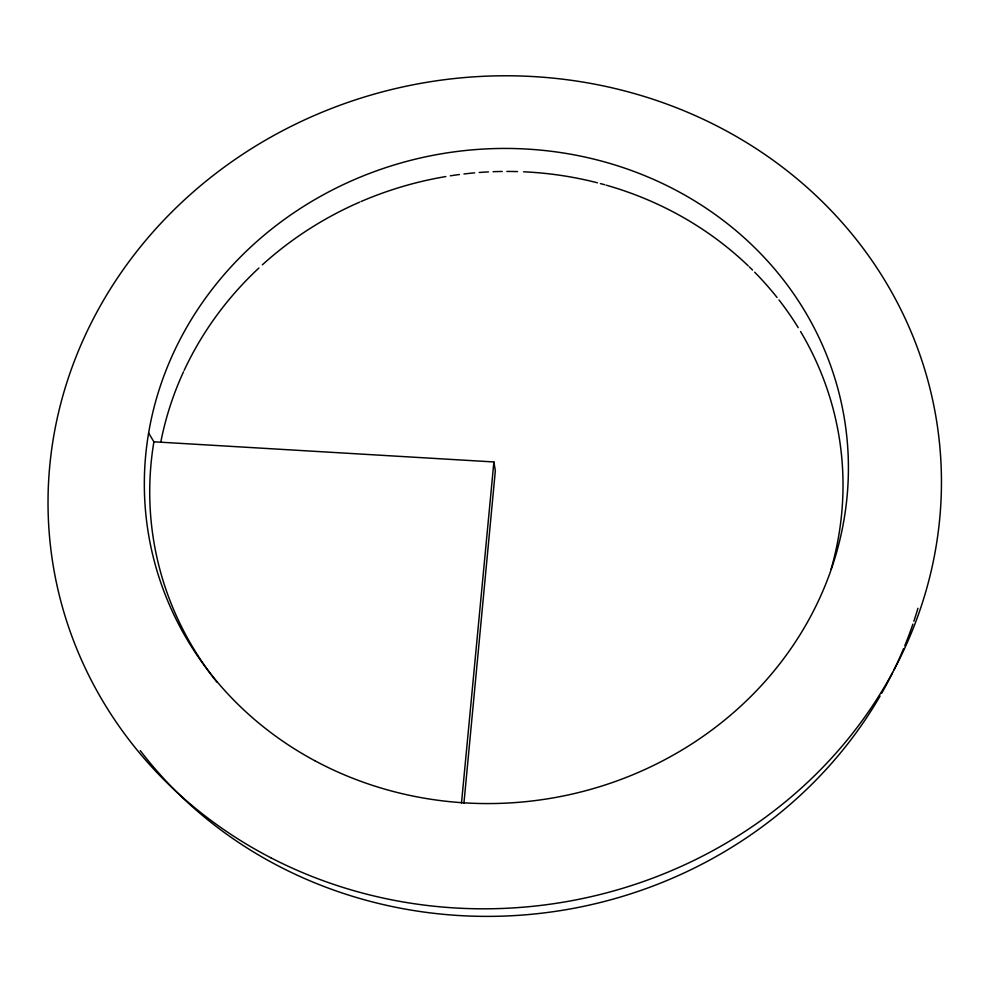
<?xml version="1.0" encoding="UTF-8"?>
<svg xmlns="http://www.w3.org/2000/svg" width="991" height="991" viewBox="0 0 991 991"><rect width="100%" height="100%" fill="white"/><g stroke="black" fill="none" stroke-linecap="round" stroke-linejoin="round"><path stroke-width="1.49" d="M461.509 802.958L493.89 461.955L153.902 441.8L148.6 432.98M463.912 803.404L495.339 470.75L493.89 461.955M917.939 608.276A437.353 407.536 -9.7 0 1 913.863 621.258M912.884 624.132A437.353 407.536 -9.7 0 1 904.808 645.698M903.619 648.56A437.353 407.536 -9.7 0 1 894.031 669.829M892.656 672.629A437.353 407.536 -9.7 0 1 881.631 693.341M880.07 696.054A437.353 407.536 -9.7 0 1 140.288 750.633M800.592 331.564A344.534 320.477 -9.4 0 1 831.102 569.144M160.876 441.689A344.534 320.477 -9.4 0 1 183.508 371.798M184.153 370.423A344.534 320.477 -9.4 0 1 258.924 267.979M262.355 264.832A344.534 320.477 -9.4 0 1 359.584 202.152M360.972 201.557A344.534 320.477 -9.4 0 1 445.801 176.559M450.31 175.828A344.534 320.477 -9.4 0 1 459.39 174.527M463.949 173.97A344.534 320.477 -9.4 0 1 474.652 172.868M479.248 172.484A344.534 320.477 -9.4 0 1 488.464 171.914M493.072 171.703A344.534 320.477 -9.4 0 1 502.276 171.468M506.859 171.443A344.534 320.477 -9.4 0 1 517.525 171.592M523.582 171.802A344.534 320.477 -9.4 0 1 597.462 182.802M600.385 183.57A344.534 320.477 -9.4 0 1 604.758 184.76M606.207 185.168A344.534 320.477 -9.4 0 1 748.193 265.811M749.283 266.864A344.534 320.477 -9.4 0 1 752.541 270.06M754.684 272.215A344.534 320.477 -9.4 0 1 777.08 297.511M778.988 299.939A344.534 320.477 -9.4 0 1 798.226 327.662M216.868 681.994A348.634 323.685 -9.4 0 1 153.902 441.8M271.113 857.909A447.598 415.588 -9.7 0 0 941.45 482.295A447.598 415.588 -9.7 0 0 271.621 136.684A447.598 415.588 -9.7 0 0 271.113 857.909M314.63 760.617A352.709 326.857 -9.4 0 0 848.346 474.181A352.709 326.857 -9.4 0 0 326.126 193.257A352.709 326.857 -9.4 0 0 314.63 760.617"/></g></svg>
